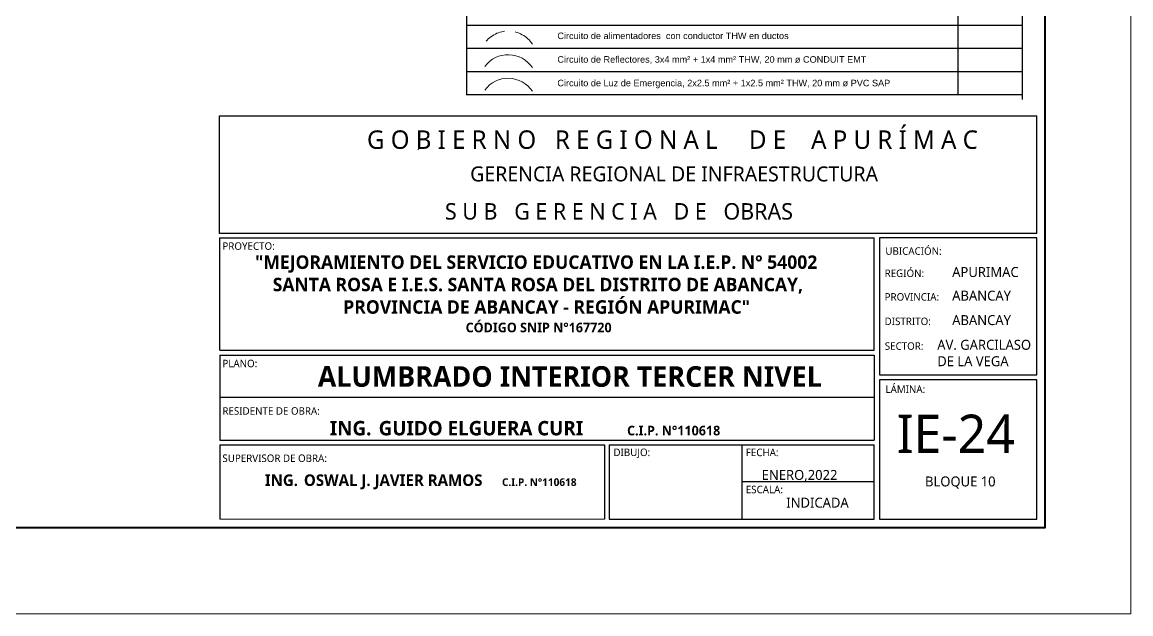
# Model space of a CAD drawing. Header units: metres. Extents: x -17 to 101, y 0 to 79.
# Drawn here: x 37.19 to 50.1, y 0 to 6.89 of the extents above; entities that cross this region are included whole.
import ezdxf

# ---------------------------------------------------------------- set-up
doc = ezdxf.new("R2010")
doc.units = ezdxf.units.M
doc.linetypes.add('CONTINUA', pattern=[0])
doc.linetypes.add('DASHED2', pattern=[0.375, 0.25, -0.125])
for name, color, linetype, lineweight in [('A-DOOR', 31, 'Continuous', 18), ('Cotas varias El', 253, 'Continuous', 13), ('LINEAS_IND.', 252, 'Continuous', 5), ('Membrete', 250, 'Continuous', 15), ('ROTULO', 253, 'Continuous', 0)]:
    doc.layers.add(name, color=color, linetype=linetype, lineweight=lineweight)
doc.layers.add('IE-LEYENDA', color=142, linetype='Continuous')
doc.styles.add('Generales', font='trebuc.ttf', dxfattribs={"height": 0.1})
doc.styles.add('style1', font='arial.ttf', dxfattribs={"height": 0.35})

# ---------------------------------------------------------------- blocks, each defined once
blk = doc.blocks.new('y')
at = {"layer": 'IE-LEYENDA', "linetype": 'Continuous'}
for p, q in [((115.448, 249.198), (115.448, 238.555)), ((121.924, 238.499), (121.924, 249.197)), ((121.175, 238.555), (121.175, 248.815)), ((115.443, 239.366), (121.924, 239.366)), ((115.443, 239.095), (121.924, 239.095)), ((115.443, 238.826), (121.924, 238.826)), ((115.443, 238.555), (121.924, 238.555))]:
    blk.add_line(p, q, dxfattribs=at)
at = {"layer": 'ROTULO', "color": 4, "linetype": 'DASHED2'}
blk.add_arc((115.933, 238.955), 0.34, 33.8111, 143.2334, dxfattribs=at)
at = {"layer": 'ROTULO', "color": 4, "linetype": 'CONTINUA'}
blk.add_arc((115.933, 238.68), 0.34, 33.8111, 143.2334, dxfattribs=at)
at = {"layer": 'ROTULO', "color": 6, "linetype": 'CONTINUA'}
blk.add_arc((115.933, 238.405), 0.34, 33.8111, 143.2334, dxfattribs=at)
at = {"layer": 'IE-LEYENDA', "style": 'style1'}
for s, p in [('Circuito de alimentadores  con conductor THW en ductos', (116.507, 239.202)), ('Circuito de Reflectores, 3x4 mm² + 1x4 mm² THW, 20 mm ø CONDUIT EMT', (116.507, 238.927)), ('Circuito de Luz de Emergencia, 2x2.5 mm² + 1x2.5 mm² THW, 20 mm ø PVC SAP', (116.507, 238.652))]:
    blk.add_text(s, height=0.07609, rotation=359.9983, dxfattribs=at).set_placement(p)
blk = doc.blocks.new('ly')
at = {"layer": 'A-DOOR', "color": 2, "lineweight": 80}
blk.add_blockref('y', (0, 0), dxfattribs=at)

msp = doc.modelspace()

# ---------------------------------------------------------------- linework, layer by layer
at = {"layer": 'Cotas varias El'}
msp.add_lwpolyline([(0, 35.5), (50.1, 35.5), (50.1, 0), (0, 0), (0, 35.5)], dxfattribs=at)
at = {"layer": 'Cotas varias El', "lineweight": 40}
msp.add_lwpolyline([(1, 34.5), (49.1, 34.5), (49.1, 1), (1, 1)], close=True, dxfattribs=at)
at = {"layer": 'LINEAS_IND.', "color": 7, "ltscale": 0.5}
msp.add_line((41.794, 5.411, 0.571), (41.805, 5.405, 0.571), dxfattribs=at)
msp.add_line((41.794, 5.411, 0.571), (41.805, 5.405, 0.571), dxfattribs=at)
at = {"layer": 'Membrete', "color": 7, "lineweight": 30, "ltscale": 0.5}
for p, q in [((39.486, 4.432), (39.486, 5.801)), ((39.486, 5.801), (49.007, 5.801)), ((49.007, 4.432), (39.486, 4.432)), ((39.486, 4.382), (47.109, 4.382)), ((39.486, 4.382), (39.486, 3.073)), ((39.487, 3.073), (47.109, 3.073)), ((39.487, 3.014), (47.109, 3.014)), ((39.487, 3.014), (39.487, 2.024)), ((47.109, 3.014), (47.109, 2.024)), ((47.109, 2.519), (39.487, 2.519)), ((39.487, 2.024), (47.109, 2.024)), ((39.487, 1.968), (43.967, 1.968)), ((39.487, 1.968), (39.487, 1.103)), ((43.967, 1.968), (43.967, 1.103)), ((44.025, 1.968), (47.109, 1.968)), ((44.025, 1.968), (44.025, 1.103)), ((47.109, 1.536), (45.567, 1.536))]:
    msp.add_line(p, q, dxfattribs=at)
at = {"layer": 'Membrete', "color": 7, "lineweight": 20, "ltscale": 0.5}
msp.add_line((49.007, 5.801), (39.486, 5.801), dxfattribs=at)
msp.add_lwpolyline([(49.007, 4.432), (49.007, 5.801)], dxfattribs=at)
at = {"layer": 'Membrete', "color": 7, "lineweight": 30, "ltscale": 0.5}
for points in [[(49.007, 4.432), (49.007, 5.801)], [(47.109, 3.073), (47.109, 4.382)], [(44.025, 1.103), (47.109, 1.103), (47.109, 1.968)], [(45.567, 1.968), (45.567, 1.103)]]:
    msp.add_lwpolyline(points, dxfattribs=at)
for points in [[(49.007, 4.382), (47.172, 4.382), (47.172, 2.784), (49.007, 2.784)], [(49.007, 2.728), (47.172, 2.728), (47.172, 1.103), (49.007, 1.103)]]:
    msp.add_lwpolyline(points, close=True, dxfattribs=at)
at = {"layer": 'Membrete', "color": 7, "lineweight": 18, "ltscale": 0.5}
msp.add_lwpolyline([(39.487, 1.103), (43.967, 1.103)], dxfattribs=at)
msp.add_lwpolyline([(39.487, 1.103), (43.967, 1.103)], dxfattribs=at)

# ---------------------------------------------------------------- texts
at = {"layer": 'Membrete', "color": 7, "lineweight": 5, "style": 'Generales'}
for s, height, p in [('G O B I E R N O   R E G I O N A L     D E    A P U R Í M A C   ', 0.21504, (41.202, 5.417)), ('GERENCIA REGIONAL DE INFRAESTRUCTURA', 0.17436, (42.404, 5.038)), ('S U B   G E R E N C I A   D E   OBRAS', 0.19179, (42.11, 4.593))]:
    msp.add_text(s, height=height, dxfattribs=at).set_placement(p)
at = {"layer": 'Membrete', "color": 7, "ltscale": 0.5, "style": 'Generales'}
for s, height, p in [('PROYECTO:', 0.0872, (39.518, 4.241)), ('UBICACIÓN:', 0.0872, (47.241, 4.183)), ('REGIÓN:', 0.0872, (47.232, 3.924)), ('APURIMAC', 0.1162, (48.019, 3.924)), ('ABANCAY', 0.1162, (48.019, 3.649)), ('PROVINCIA:', 0.0872, (47.232, 3.649)), ('DISTRITO:', 0.0872, (47.232, 3.364)), ('ABANCAY', 0.1162, (48.019, 3.364)), ('SECTOR: ', 0.0872, (47.234, 3.076)), ('AV. GARCILASO  ', 0.11624, (47.845, 3.076)), ('DE LA VEGA', 0.1162, (47.845, 2.885)), ('PLANO:', 0.0872, (39.518, 2.873)), ('LÁMINA:', 0.0872, (47.242, 2.573)), ('RESIDENTE DE OBRA:', 0.08718, (39.518, 2.32)), ('IE-24', 0.448, (47.372, 1.873)), ('SUPERVISOR DE OBRA:', 0.08718, (39.518, 1.769)), ('DIBUJO:', 0.0872, (44.073, 1.838)), ('FECHA:', 0.0872, (45.615, 1.837)), ('ENERO,2022', 0.1162, (45.8, 1.56)), ('BLOQUE 10', 0.1162, (47.703, 1.484)), ('ESCALA:', 0.0872, (45.615, 1.405)), ('INDICADA', 0.1162, (46.086, 1.237))]:
    msp.add_text(s, height=height, dxfattribs=at).set_placement(p)
at = {"layer": 'Membrete', "color": 7, "ltscale": 0.5, "attachment_point": 1, "style": 'Generales'}
for s, insert, char_height, width in [('\\pi0.5376;{\\fTrebuchet MS|b1|i0|c0|p34;\\H0.6891x;"MEJORAMIENTO DEL SERVICIO EDUCATIVO EN LA I.E.P. N° 54002 \\P\\pi0.74287;SANTA ROSA E I.E.S. SANTA ROSA DEL DISTRITO DE ABANCAY, \\P\\pi1.56467;PROVINCIA DE ABANCAY - REGIÓN APURIMAC"\\H1.4512x;\\P\\pi2.99059;\\H0.49222x;CÓDIGO SNIP N°167720}', (39.361, 4.176), 0.227544, 7.67255), ('{\\fTrebuchet MS|b1|i0|c0|p34;ALUMBRADO INTERIOR TERCER NIVEL}', (40.629, 2.885), 0.24019, 7.41882), ('\\pi-0.47999,l0.66961,t0.66961;{\\fTrebuchet MS|b1|i0|c0|p34;\\H0.88598x;ING.^IGUIDO ELGUERA CURI         \\H0.66667x;C.I.P. N°110618}', (40.58, 2.247), 0.18962, 5.90179), ('\\pi-0.38399,l0.53568,t0.53568;{\\fTrebuchet MS|b1|i0|c0|p34;\\H0.88598x;ING.^IOSWAL J. JAVIER RAMOS     \\H0.66667x;C.I.P. N°110618}', (39.86, 1.624), 0.151696, 4.72143)]:
    msp.add_mtext(s, dxfattribs=dict(at, insert=insert, char_height=char_height, width=width))

# ---------------------------------------------------------------- next in the draw order: block references
at = {"layer": 'A-DOOR', "color": 2, "lineweight": 80}
msp.add_blockref('ly', (-73.087, -232.506), dxfattribs=at)

doc.saveas('drawing.dxf')
